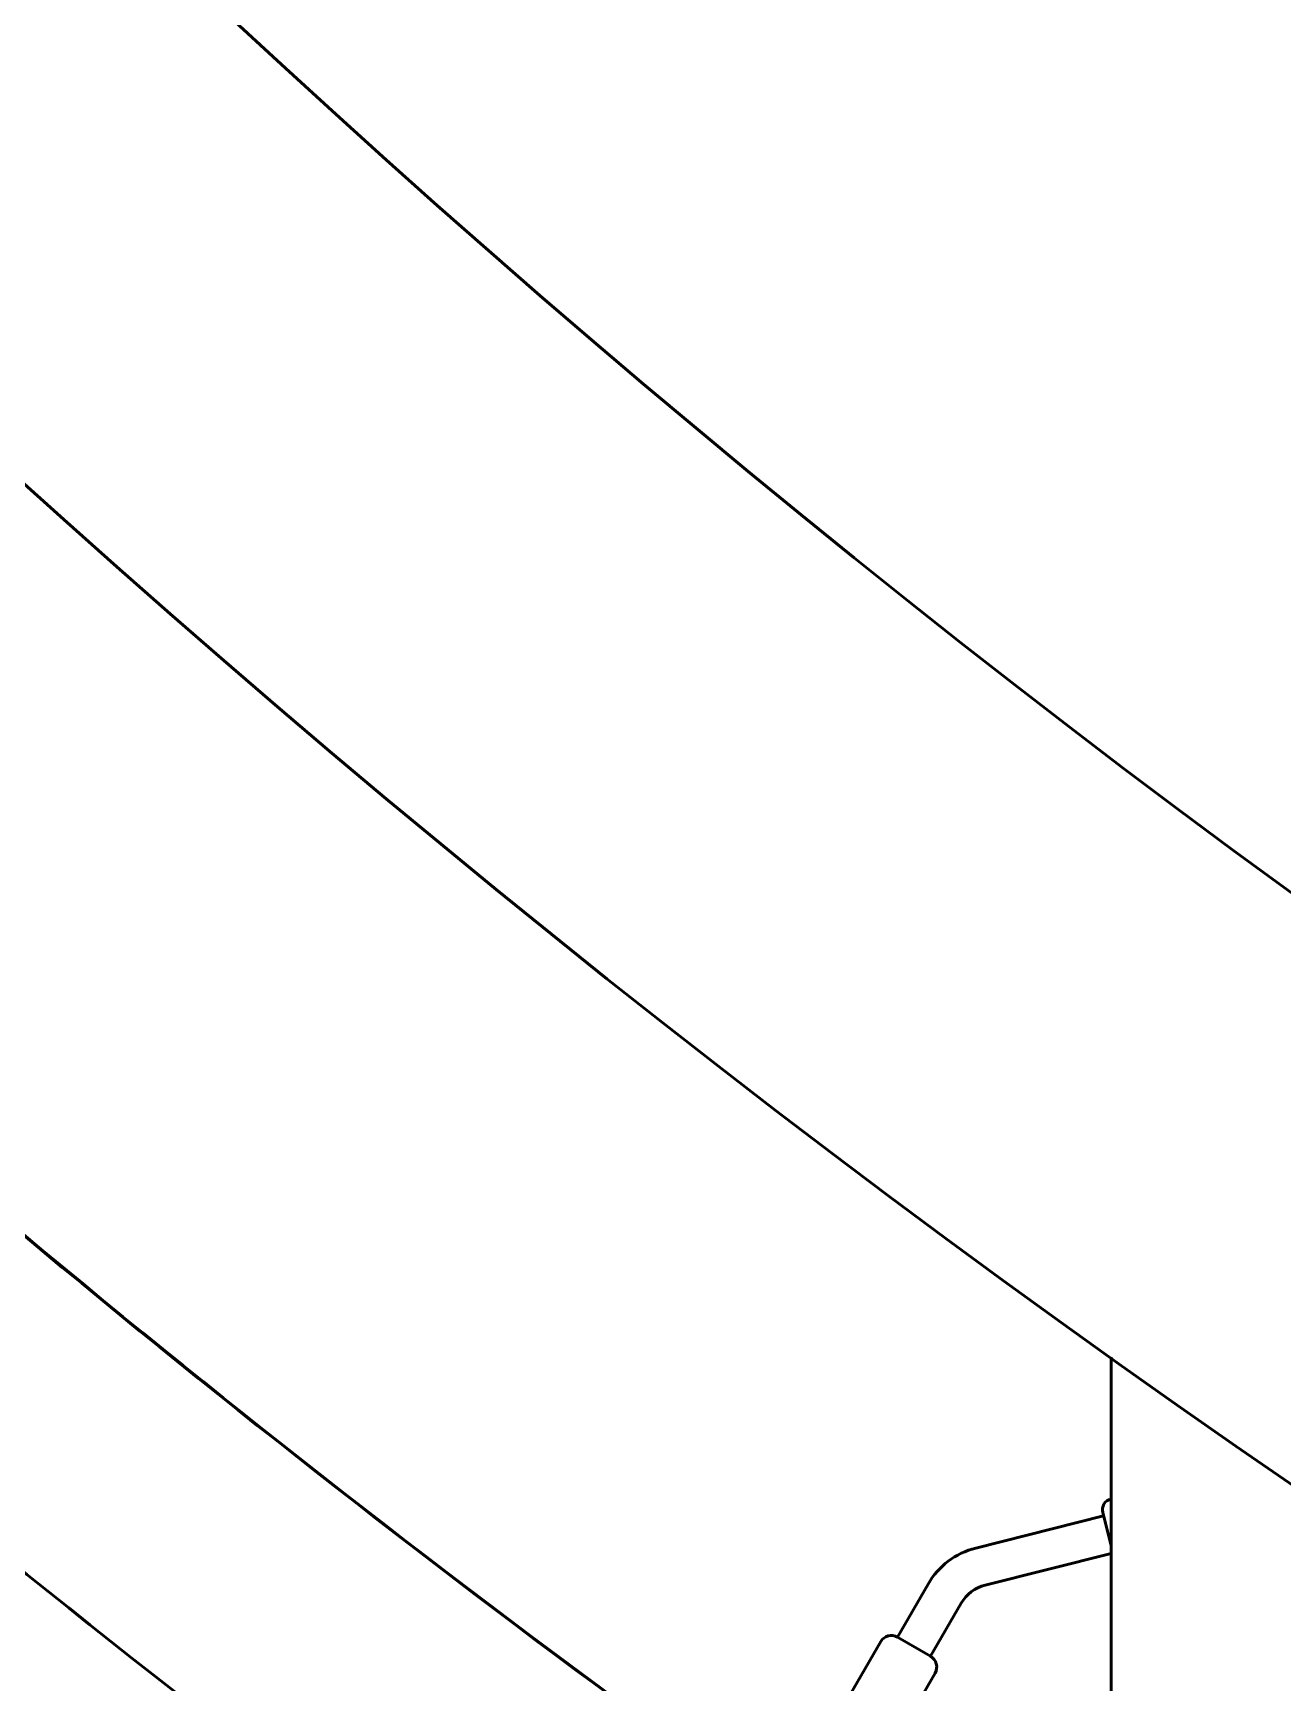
# Model space of a CAD drawing. Header units: inches. Extents: x 11 to 1621, y 11 to 1332.
# Drawn here: x 1214.8 to 1219.9, y 317.68 to 324.41 of the extents above; entities that cross this region are included whole.
import ezdxf

# ---------------------------------------------------------------- set-up
doc = ezdxf.new("R2010")
doc.units = ezdxf.units.IN
doc.header["$LTSCALE"] = 48
doc.header["$MEASUREMENT"] = 0
doc.layers.add('Visible (ANSI)', color=7, linetype='Continuous', lineweight=50)

msp = doc.modelspace()

# ---------------------------------------------------------------- linework, layer by layer
at = {"layer": 'Visible (ANSI)'}
for p, q in [((1219.196979, 319.008955), (1219.196979, 317.010725)), ((1219.195488, 318.431083), (1219.196979, 318.431458)), ((1218.645285, 318.23115), (1219.166445, 318.361935)), ((1219.196979, 318.240259), (1219.162794, 318.376484)), ((1219.196979, 318.20876), (1218.683256, 318.079842)), ((1218.326026, 317.868027), (1218.451026, 318.084533)), ((1218.586126, 318.006533), (1218.461126, 317.790027)), ((1218.326026, 317.868027), (1218.461126, 317.790027)), ((1215.343076, 312.801406), (1218.257725, 317.849726)), ((1218.479428, 317.721726), (1215.564779, 312.673406))]:
    msp.add_line(p, q, dxfattribs=at)
for radius in [48.3125, 46.34375, 42.829288, 42.579288, 42.279288, 38.75, 36.25, 36]:
    msp.add_circle((1247.196979, 358.380235), radius, dxfattribs=at)
for centre, radius, start, end in [((1247.196979, 358.380235), 50.625, 226.945601, 234.5628914), ((1247.196979, 358.380235), 50.62647, 227.1508028, 234.5630497), ((1247.196979, 358.380235), 51.6875, 226.9055918, 234.6749842), ((1219.206441, 318.387437), 0.045, 104.0874, 194.0874), ((1218.721226, 317.928533), 0.312, 104.0874, 150), ((1218.721226, 317.928533), 0.156, 104.0874, 150), ((1218.301026, 317.824726), 0.05, 60, 150), ((1218.436126, 317.746726), 0.05, 330, 60)]:
    msp.add_arc(centre, radius, start, end, dxfattribs=at)
for points, knots in [([(1211.224017, 320.889046), (1211.607566, 320.431947), (1211.995638, 319.972586), (1212.659118, 319.258634), (1212.928297, 318.99053), (1213.463243, 318.495486), (1213.726499, 318.265433), (1214.321959, 317.74807), (1214.655644, 317.46022), (1215.152567, 316.99892), (1215.318277, 316.839495), (1215.687646, 316.464142), (1215.890184, 316.244176), (1216.229326, 315.839624), (1216.368492, 315.66241), (1216.57506, 315.377967), (1216.645036, 315.277653), (1216.713579, 315.175187)], [0, 0, 0, 0, 4.55194059, 4.55194059, 7.57945591, 7.57945591, 10.38222915, 10.38222915, 13.85463358, 13.85463358, 15.60562098, 15.60562098, 17.80394448, 17.80394448, 19.38597673, 19.38597673, 20.21481685, 20.21481685, 20.21481685, 20.21481685]), ([(1212.774747, 318.274257), (1212.82562, 318.227155), (1212.876586, 318.180482), (1213.237801, 317.852679), (1213.550235, 317.584647), (1214.187593, 317.029442), (1214.511994, 316.742175), (1215.061691, 316.207678), (1215.291595, 315.968288), (1215.646123, 315.557661), (1215.775964, 315.397644), (1216.013541, 315.082229), (1216.122303, 314.92815), (1216.272104, 314.700499), (1216.316172, 314.631496), (1216.359382, 314.561699)], [7.56738967, 7.56738967, 7.56738967, 7.56738967, 8.1036812, 8.1036812, 11.36366264, 11.36366264, 14.83606707, 14.83606707, 17.44448539, 17.44448539, 19.00566452, 19.00566452, 20.37682573, 20.37682573, 20.96143669, 20.96143669, 20.96143669, 20.96143669])]:
    msp.add_open_spline(points, degree=3, knots=knots, dxfattribs=at)

doc.saveas('drawing.dxf')
